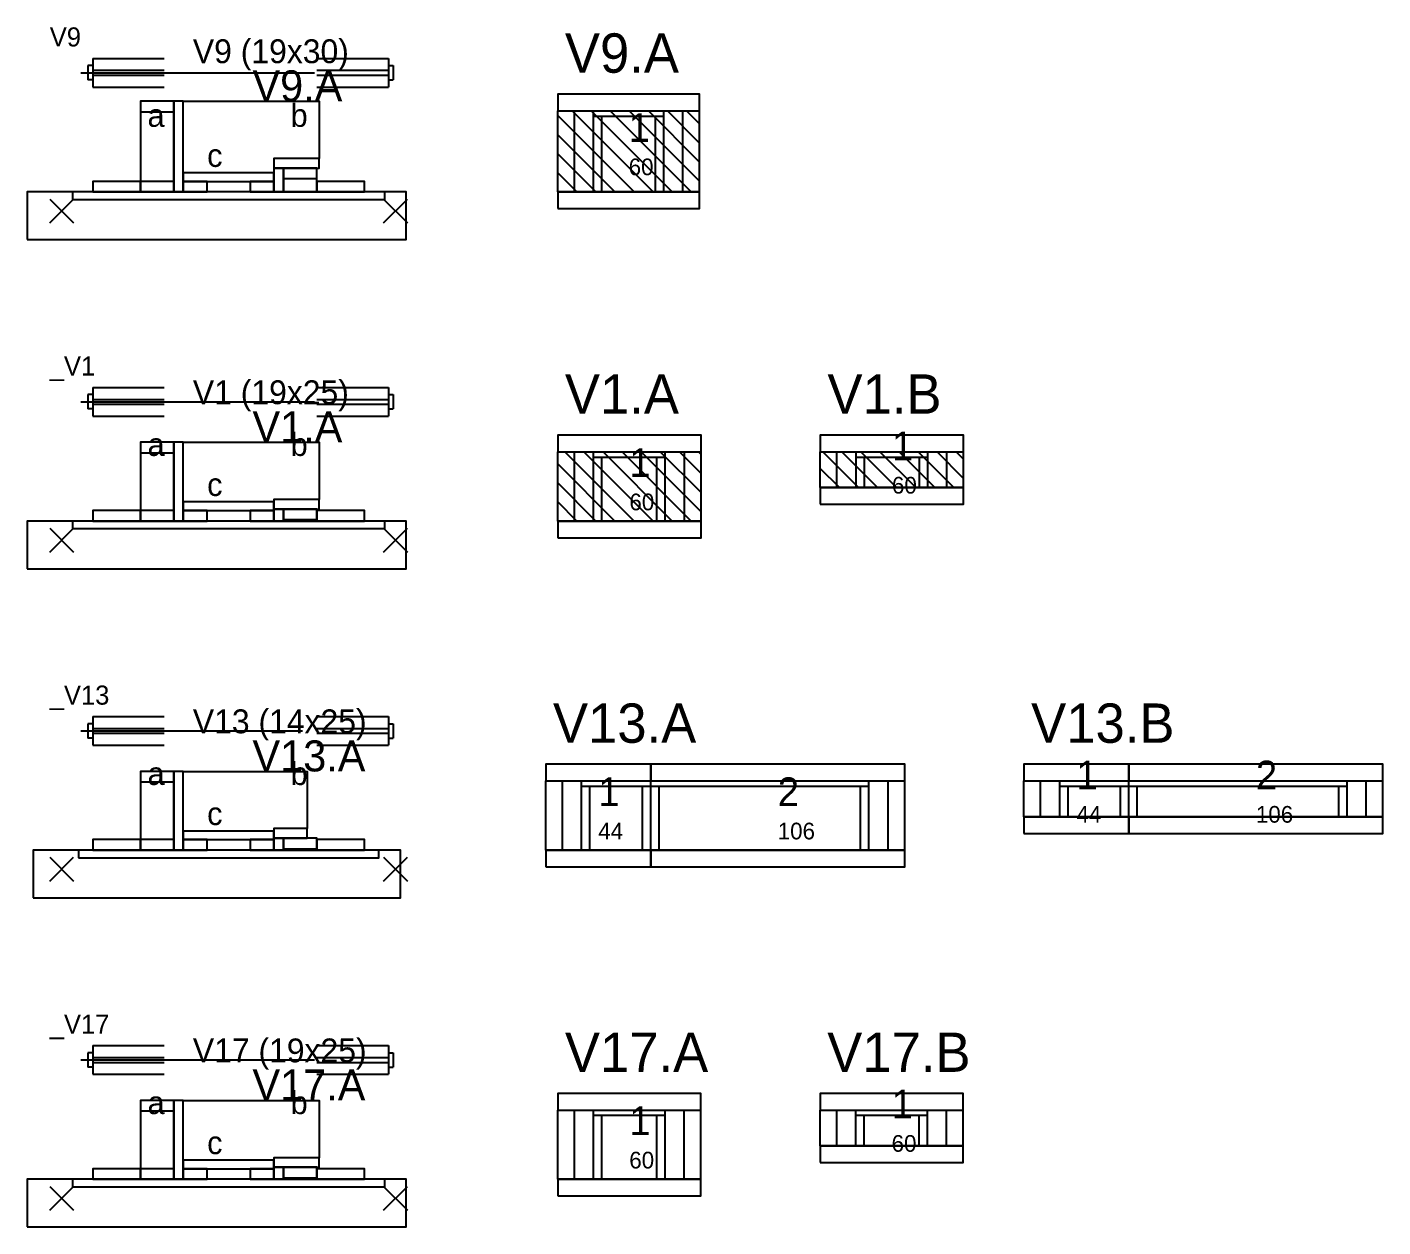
# Model space of a CAD drawing. Header units: metres. Extents: x -10 to 74425, y -2037 to 26.
# Drawn here: x 43336 to 43904, y -2008 to -1505 of the extents above; entities that cross this region are included whole.
import ezdxf

# ---------------------------------------------------------------- set-up
doc = ezdxf.new("R2010")
doc.units = ezdxf.units.M
doc.layers.add('LABELS', color=3, linetype='Continuous')
doc.layers.add('VIGAS', color=7, linetype='Continuous')

msp = doc.modelspace()

# ---------------------------------------------------------------- linework, layer by layer
at = {"layer": 'VIGAS'}
for p, q in [((43361.2, -1521), (43361.2, -1527)), ((43363.2, -1521), (43361.2, -1521)), ((43363.2, -1518), (43393.2, -1518)), ((43363.2, -1518), (43363.2, -1530)), ((43363.2, -1523), (43393.2, -1523)), ((43457.2, -1518), (43487.2, -1518)), ((43457.2, -1523), (43487.2, -1523)), ((43487.2, -1518), (43487.2, -1530)), ((43487.2, -1521), (43489.2, -1521)), ((43489.2, -1521), (43489.2, -1527)), ((43358.2, -1524), (43456.2, -1524)), ((43363.2, -1527), (43361.2, -1527)), ((43363.2, -1525), (43393.2, -1525)), ((43457.2, -1525), (43487.2, -1525)), ((43487.2, -1527), (43489.2, -1527)), ((43363.2, -1530), (43393.2, -1530)), ((43457.2, -1530), (43487.2, -1530)), ((43558.2, -1540), (43617.7, -1540)), ((43558.2, -1574), (43558.2, -1540)), ((43598.2, -1574), (43564.2, -1540)), ((43565.2, -1574), (43565.2, -1540)), ((43606.2, -1574), (43572.2, -1540)), ((43573.2, -1574), (43573.2, -1540)), ((43614.2, -1574), (43580.2, -1540)), ((43617.7, -1569.5), (43588.2, -1540)), ((43617.7, -1561.5), (43596.2, -1540)), ((43602.7, -1574), (43602.7, -1540)), ((43617.7, -1553.5), (43604.2, -1540)), ((43610.7, -1574), (43610.7, -1540)), ((43617.7, -1545.5), (43612.2, -1540)), ((43617.7, -1574), (43617.7, -1540)), ((43590.2, -1574), (43558.2, -1542)), ((43573.2, -1542.2), (43602.7, -1542.2)), ((43576.7, -1574), (43576.7, -1542.2)), ((43599.2, -1574), (43599.2, -1542.2)), ((43582.2, -1574), (43558.2, -1550)), ((43574.2, -1574), (43558.2, -1558)), ((43566.2, -1574), (43558.2, -1566)), ((43558.2, -1574), (43617.7, -1574)), ((43558.2, -1574), (43558.2, -1574)), ((43573.2, -1574), (43576.7, -1574)), ((43599.2, -1574), (43602.7, -1574)), ((43345.2, -1587), (43355.2, -1577)), ((43345.2, -1577), (43355.2, -1587)), ((43485.2, -1587), (43495.2, -1577)), ((43485.2, -1577), (43495.2, -1587)), ((43361.2, -1659), (43361.2, -1665)), ((43363.2, -1659), (43361.2, -1659)), ((43363.2, -1656), (43393.2, -1656)), ((43363.2, -1656), (43363.2, -1668)), ((43457.2, -1656), (43487.2, -1656)), ((43487.2, -1656), (43487.2, -1668)), ((43487.2, -1659), (43489.2, -1659)), ((43489.2, -1659), (43489.2, -1665)), ((43358.2, -1662), (43456.2, -1662)), ((43363.2, -1665), (43361.2, -1665)), ((43363.2, -1661), (43393.2, -1661)), ((43363.2, -1663), (43393.2, -1663)), ((43457.2, -1661), (43487.2, -1661)), ((43457.2, -1663), (43487.2, -1663)), ((43487.2, -1665), (43489.2, -1665)), ((43363.2, -1668), (43393.2, -1668)), ((43457.2, -1668), (43487.2, -1668)), ((43558.2, -1683), (43618.3, -1683)), ((43558.2, -1712), (43558.2, -1683)), ((43582.2, -1712), (43558.2, -1688)), ((43590.2, -1712), (43561.2, -1683)), ((43565.2, -1712), (43565.2, -1683)), ((43598.2, -1712), (43569.2, -1683)), ((43573.2, -1712), (43573.2, -1683)), ((43573.2, -1685.2), (43603.3, -1685.2)), ((43576.7, -1712), (43576.7, -1685.2)), ((43606.2, -1712), (43577.2, -1683)), ((43614.2, -1712), (43585.2, -1683)), ((43618.3, -1708.1), (43593.2, -1683)), ((43599.8, -1712), (43599.8, -1685.2)), ((43618.3, -1700.1), (43601.2, -1683)), ((43603.3, -1712), (43603.3, -1683)), ((43618.3, -1692.1), (43609.2, -1683)), ((43611.3, -1712), (43611.3, -1683)), ((43618.3, -1684.1), (43617.2, -1683)), ((43618.3, -1712), (43618.3, -1683)), ((43668.3, -1683), (43728.4, -1683)), ((43668.3, -1698), (43668.3, -1683)), ((43684.3, -1698), (43669.3, -1683)), ((43675.3, -1698), (43675.3, -1683)), ((43692.3, -1698), (43677.3, -1683)), ((43683.3, -1698), (43683.3, -1683)), ((43683.3, -1685.2), (43713.4, -1685.2)), ((43700.3, -1698), (43685.3, -1683)), ((43686.8, -1698), (43686.8, -1685.2)), ((43708.3, -1698), (43693.3, -1683)), ((43716.3, -1698), (43701.3, -1683)), ((43724.3, -1698), (43709.3, -1683)), ((43709.9, -1698), (43709.9, -1685.2)), ((43713.4, -1698), (43713.4, -1683)), ((43728.4, -1694.1), (43717.3, -1683)), ((43721.4, -1698), (43721.4, -1683)), ((43728.4, -1686.1), (43725.3, -1683)), ((43728.4, -1698), (43728.4, -1683)), ((43676.3, -1698), (43668.3, -1690)), ((43574.2, -1712), (43558.2, -1696)), ((43668.3, -1698), (43728.4, -1698)), ((43668.3, -1698), (43668.3, -1698)), ((43683.3, -1698), (43686.8, -1698)), ((43709.9, -1698), (43713.4, -1698)), ((43566.2, -1712), (43558.2, -1704)), ((43345.2, -1725), (43355.2, -1715)), ((43345.2, -1715), (43355.2, -1725)), ((43485.2, -1725), (43495.2, -1715)), ((43485.2, -1715), (43495.2, -1725)), ((43558.2, -1712), (43618.3, -1712)), ((43558.2, -1712), (43558.2, -1712)), ((43573.2, -1712), (43576.7, -1712)), ((43599.8, -1712), (43603.3, -1712)), ((43363.2, -1794), (43393.2, -1794)), ((43363.2, -1794), (43363.2, -1806)), ((43457.2, -1794), (43487.2, -1794)), ((43487.2, -1794), (43487.2, -1806)), ((43358.2, -1800), (43451.2, -1800)), ((43361.2, -1797), (43361.2, -1803)), ((43363.2, -1797), (43361.2, -1797)), ((43363.2, -1799), (43393.2, -1799)), ((43363.2, -1801), (43393.2, -1801)), ((43457.2, -1799), (43487.2, -1799)), ((43457.2, -1801), (43487.2, -1801)), ((43487.2, -1797), (43489.2, -1797)), ((43489.2, -1797), (43489.2, -1803)), ((43363.2, -1803), (43361.2, -1803)), ((43363.2, -1806), (43393.2, -1806)), ((43457.2, -1806), (43487.2, -1806)), ((43487.2, -1803), (43489.2, -1803)), ((43553.2, -1821), (43597.2, -1821)), ((43553.2, -1850), (43553.2, -1821)), ((43560.2, -1850), (43560.2, -1821)), ((43568.2, -1850), (43568.2, -1821)), ((43568.2, -1823.2), (43597.2, -1823.2)), ((43571.7, -1850), (43571.7, -1823.2)), ((43593.7, -1850), (43593.7, -1823.2)), ((43597.2, -1850), (43597.2, -1821)), ((43597.2, -1850), (43597.2, -1821)), ((43597.2, -1821), (43703.7, -1821)), ((43597.2, -1850), (43597.2, -1821)), ((43597.2, -1850), (43597.2, -1821)), ((43597.2, -1850), (43597.2, -1821)), ((43597.2, -1823.2), (43688.7, -1823.2)), ((43600.7, -1850), (43600.7, -1823.2)), ((43685.2, -1850), (43685.2, -1823.2)), ((43688.7, -1850), (43688.7, -1821)), ((43696.7, -1850), (43696.7, -1821)), ((43703.7, -1850), (43703.7, -1821)), ((43753.7, -1821), (43797.7, -1821)), ((43753.7, -1836), (43753.7, -1821)), ((43760.7, -1836), (43760.7, -1821)), ((43768.7, -1836), (43768.7, -1821)), ((43768.7, -1823.2), (43797.7, -1823.2)), ((43772.2, -1836), (43772.2, -1823.2)), ((43794.2, -1836), (43794.2, -1823.2)), ((43797.7, -1836), (43797.7, -1821)), ((43797.7, -1836), (43797.7, -1821)), ((43797.7, -1821), (43904.2, -1821)), ((43797.7, -1836), (43797.7, -1821)), ((43797.7, -1836), (43797.7, -1821)), ((43797.7, -1836), (43797.7, -1821)), ((43797.7, -1823.2), (43889.2, -1823.2)), ((43801.2, -1836), (43801.2, -1823.2)), ((43885.7, -1836), (43885.7, -1823.2)), ((43889.2, -1836), (43889.2, -1821)), ((43897.2, -1836), (43897.2, -1821)), ((43904.2, -1836), (43904.2, -1821)), ((43753.7, -1836), (43797.7, -1836)), ((43768.7, -1836), (43772.2, -1836)), ((43794.2, -1836), (43797.7, -1836)), ((43797.7, -1836), (43904.2, -1836)), ((43797.7, -1836), (43801.2, -1836)), ((43885.7, -1836), (43889.2, -1836)), ((43345.2, -1863), (43355.2, -1853)), ((43345.2, -1853), (43355.2, -1863)), ((43485.2, -1863), (43495.2, -1853)), ((43485.2, -1853), (43495.2, -1863)), ((43553.2, -1850), (43597.2, -1850)), ((43568.2, -1850), (43571.7, -1850)), ((43593.7, -1850), (43597.2, -1850)), ((43597.2, -1850), (43703.7, -1850)), ((43597.2, -1850), (43600.7, -1850)), ((43685.2, -1850), (43688.7, -1850)), ((43363.2, -1932), (43393.2, -1932)), ((43363.2, -1932), (43363.2, -1944)), ((43457.2, -1932), (43487.2, -1932)), ((43487.2, -1932), (43487.2, -1944)), ((43358.2, -1938), (43456.2, -1938)), ((43361.2, -1935), (43361.2, -1941)), ((43363.2, -1935), (43361.2, -1935)), ((43363.2, -1937), (43393.2, -1937)), ((43457.2, -1937), (43487.2, -1937)), ((43487.2, -1935), (43489.2, -1935)), ((43489.2, -1935), (43489.2, -1941)), ((43363.2, -1941), (43361.2, -1941)), ((43363.2, -1939), (43393.2, -1939)), ((43363.2, -1944), (43393.2, -1944)), ((43457.2, -1939), (43487.2, -1939)), ((43457.2, -1944), (43487.2, -1944)), ((43487.2, -1941), (43489.2, -1941)), ((43558.2, -1959), (43618.2, -1959)), ((43558.2, -1988), (43558.2, -1959)), ((43565.2, -1988), (43565.2, -1959)), ((43573.2, -1988), (43573.2, -1959)), ((43573.2, -1961.2), (43603.2, -1961.2)), ((43576.7, -1988), (43576.7, -1961.2)), ((43599.7, -1988), (43599.7, -1961.2)), ((43603.2, -1988), (43603.2, -1959)), ((43611.2, -1988), (43611.2, -1959)), ((43618.2, -1988), (43618.2, -1959)), ((43668.2, -1959), (43728.2, -1959)), ((43668.2, -1974), (43668.2, -1959)), ((43675.2, -1974), (43675.2, -1959)), ((43683.2, -1974), (43683.2, -1959)), ((43683.2, -1961.2), (43713.2, -1961.2)), ((43686.7, -1974), (43686.7, -1961.2)), ((43709.7, -1974), (43709.7, -1961.2)), ((43713.2, -1974), (43713.2, -1959)), ((43721.2, -1974), (43721.2, -1959)), ((43728.2, -1974), (43728.2, -1959)), ((43668.2, -1974), (43728.2, -1974)), ((43683.2, -1974), (43686.7, -1974)), ((43709.7, -1974), (43713.2, -1974)), ((43558.2, -1988), (43618.2, -1988)), ((43573.2, -1988), (43576.7, -1988)), ((43599.7, -1988), (43603.2, -1988)), ((43345.2, -2001), (43355.2, -1991)), ((43345.2, -1991), (43355.2, -2001)), ((43485.2, -2001), (43495.2, -1991)), ((43485.2, -1991), (43495.2, -2001))]:
    msp.add_line(p, q, dxfattribs=at)
for points in [[(43558.2, -1540), (43617.7, -1540), (43617.7, -1533), (43558.2, -1533)], [(43383.2, -1574), (43397.2, -1574), (43397.2, -1536), (43383.2, -1536)], [(43383.2, -1540.4), (43397.2, -1540.4), (43397.2, -1536), (43383.2, -1536)], [(43397.2, -1574), (43401.2, -1574), (43401.2, -1536), (43397.2, -1536)], [(43401.2, -1566), (43401.2, -1536), (43458.2, -1536), (43458.2, -1560), (43439.2, -1560), (43439.2, -1566)], [(43439.2, -1564), (43458.2, -1564), (43458.2, -1560), (43439.2, -1560)], [(43401.2, -1569.6), (43439.2, -1569.6), (43439.2, -1566), (43401.2, -1566)], [(43439.2, -1574), (43443.2, -1574), (43443.2, -1564), (43439.2, -1564)], [(43443.2, -1574), (43457.2, -1574), (43457.2, -1564), (43443.2, -1564)], [(43443.2, -1568.4), (43457.2, -1568.4), (43457.2, -1564), (43443.2, -1564)], [(43335.7, -1594), (43494.7, -1594), (43494.7, -1574), (43335.7, -1574)], [(43354.7, -1577.2), (43485.7, -1577.2), (43485.7, -1574), (43354.7, -1574)], [(43363.2, -1574), (43383.2, -1574), (43383.2, -1569.6), (43363.2, -1569.6)], [(43383.2, -1574), (43397.2, -1574), (43397.2, -1569.6), (43383.2, -1569.6)], [(43401.2, -1574), (43411.2, -1574), (43411.2, -1569.6), (43401.2, -1569.6)], [(43429.2, -1574), (43439.2, -1574), (43439.2, -1569.6), (43429.2, -1569.6)], [(43457.2, -1574), (43477.2, -1574), (43477.2, -1569.6), (43457.2, -1569.6)], [(43558.2, -1581), (43617.7, -1581), (43617.7, -1574), (43558.2, -1574)], [(43558.2, -1683), (43618.3, -1683), (43618.3, -1676), (43558.2, -1676)], [(43668.3, -1683), (43728.4, -1683), (43728.4, -1676), (43668.3, -1676)], [(43383.2, -1712), (43397.2, -1712), (43397.2, -1679), (43383.2, -1679)], [(43383.2, -1683.4), (43397.2, -1683.4), (43397.2, -1679), (43383.2, -1679)], [(43397.2, -1712), (43401.2, -1712), (43401.2, -1679), (43397.2, -1679)], [(43401.2, -1704), (43401.2, -1679), (43458.2, -1679), (43458.2, -1703), (43439.2, -1703), (43439.2, -1704)], [(43668.3, -1705), (43728.4, -1705), (43728.4, -1698), (43668.3, -1698)], [(43401.2, -1707.6), (43439.2, -1707.6), (43439.2, -1704), (43401.2, -1704)], [(43439.2, -1707), (43458.2, -1707), (43458.2, -1703), (43439.2, -1703)], [(43363.2, -1712), (43383.2, -1712), (43383.2, -1707.6), (43363.2, -1707.6)], [(43383.2, -1712), (43397.2, -1712), (43397.2, -1707.6), (43383.2, -1707.6)], [(43401.2, -1712), (43411.2, -1712), (43411.2, -1707.6), (43401.2, -1707.6)], [(43429.2, -1712), (43439.2, -1712), (43439.2, -1707.6), (43429.2, -1707.6)], [(43439.2, -1712), (43443.2, -1712), (43443.2, -1707), (43439.2, -1707)], [(43443.2, -1712), (43457.2, -1712), (43457.2, -1707), (43443.2, -1707)], [(43443.2, -1711.4), (43457.2, -1711.4), (43457.2, -1707), (43443.2, -1707)], [(43457.2, -1712), (43477.2, -1712), (43477.2, -1707.6), (43457.2, -1707.6)], [(43335.7, -1732), (43494.7, -1732), (43494.7, -1712), (43335.7, -1712)], [(43354.7, -1715.2), (43485.7, -1715.2), (43485.7, -1712), (43354.7, -1712)], [(43558.2, -1719), (43618.3, -1719), (43618.3, -1712), (43558.2, -1712)], [(43383.2, -1850), (43397.2, -1850), (43397.2, -1817), (43383.2, -1817)], [(43383.2, -1821.4), (43397.2, -1821.4), (43397.2, -1817), (43383.2, -1817)], [(43397.2, -1850), (43401.2, -1850), (43401.2, -1817), (43397.2, -1817)], [(43401.2, -1842), (43401.2, -1817), (43453.2, -1817), (43453.2, -1841), (43439.2, -1841), (43439.2, -1842)], [(43553.2, -1821), (43597.2, -1821), (43597.2, -1814), (43553.2, -1814)], [(43597.2, -1821), (43703.7, -1821), (43703.7, -1814), (43597.2, -1814)], [(43753.7, -1821), (43797.7, -1821), (43797.7, -1814), (43753.7, -1814)], [(43797.7, -1821), (43904.2, -1821), (43904.2, -1814), (43797.7, -1814)], [(43753.7, -1843), (43797.7, -1843), (43797.7, -1836), (43753.7, -1836)], [(43797.7, -1843), (43904.2, -1843), (43904.2, -1836), (43797.7, -1836)], [(43439.2, -1845), (43453.2, -1845), (43453.2, -1841), (43439.2, -1841)], [(43363.2, -1850), (43383.2, -1850), (43383.2, -1845.6), (43363.2, -1845.6)], [(43383.2, -1850), (43397.2, -1850), (43397.2, -1845.6), (43383.2, -1845.6)], [(43401.2, -1845.6), (43439.2, -1845.6), (43439.2, -1842), (43401.2, -1842)], [(43401.2, -1850), (43411.2, -1850), (43411.2, -1845.6), (43401.2, -1845.6)], [(43429.2, -1850), (43439.2, -1850), (43439.2, -1845.6), (43429.2, -1845.6)], [(43439.2, -1850), (43443.2, -1850), (43443.2, -1845), (43439.2, -1845)], [(43443.2, -1850), (43457.2, -1850), (43457.2, -1845), (43443.2, -1845)], [(43443.2, -1849.4), (43457.2, -1849.4), (43457.2, -1845), (43443.2, -1845)], [(43457.2, -1850), (43477.2, -1850), (43477.2, -1845.6), (43457.2, -1845.6)], [(43338.2, -1870), (43492.2, -1870), (43492.2, -1850), (43338.2, -1850)], [(43357.2, -1853.2), (43483.2, -1853.2), (43483.2, -1850), (43357.2, -1850)], [(43553.2, -1857), (43597.2, -1857), (43597.2, -1850), (43553.2, -1850)], [(43597.2, -1857), (43703.7, -1857), (43703.7, -1850), (43597.2, -1850)], [(43383.2, -1988), (43397.2, -1988), (43397.2, -1955), (43383.2, -1955)], [(43383.2, -1959.4), (43397.2, -1959.4), (43397.2, -1955), (43383.2, -1955)], [(43397.2, -1988), (43401.2, -1988), (43401.2, -1955), (43397.2, -1955)], [(43401.2, -1980), (43401.2, -1955), (43458.2, -1955), (43458.2, -1979), (43439.2, -1979), (43439.2, -1980)], [(43558.2, -1959), (43618.2, -1959), (43618.2, -1952), (43558.2, -1952)], [(43668.2, -1959), (43728.2, -1959), (43728.2, -1952), (43668.2, -1952)], [(43668.2, -1981), (43728.2, -1981), (43728.2, -1974), (43668.2, -1974)], [(43363.2, -1988), (43383.2, -1988), (43383.2, -1983.6), (43363.2, -1983.6)], [(43383.2, -1988), (43397.2, -1988), (43397.2, -1983.6), (43383.2, -1983.6)], [(43401.2, -1983.6), (43439.2, -1983.6), (43439.2, -1980), (43401.2, -1980)], [(43401.2, -1988), (43411.2, -1988), (43411.2, -1983.6), (43401.2, -1983.6)], [(43429.2, -1988), (43439.2, -1988), (43439.2, -1983.6), (43429.2, -1983.6)], [(43439.2, -1983), (43458.2, -1983), (43458.2, -1979), (43439.2, -1979)], [(43439.2, -1988), (43443.2, -1988), (43443.2, -1983), (43439.2, -1983)], [(43443.2, -1988), (43457.2, -1988), (43457.2, -1983), (43443.2, -1983)], [(43443.2, -1987.4), (43457.2, -1987.4), (43457.2, -1983), (43443.2, -1983)], [(43457.2, -1988), (43477.2, -1988), (43477.2, -1983.6), (43457.2, -1983.6)], [(43335.7, -2008), (43494.7, -2008), (43494.7, -1988), (43335.7, -1988)], [(43354.7, -1991.2), (43485.7, -1991.2), (43485.7, -1988), (43354.7, -1988)], [(43558.2, -1995), (43618.2, -1995), (43618.2, -1988), (43558.2, -1988)]]:
    msp.add_lwpolyline(points, close=True, dxfattribs=at)

# ---------------------------------------------------------------- texts
at = {"layer": 'LABELS'}
for s, p in [('V9', (43345.2, -1513)), ('_V1', (43345.2, -1651)), ('_V13', (43345.2, -1789)), ('_V17', (43345.2, -1927))]:
    msp.add_text(s, height=8, dxfattribs=at).set_placement(p)
at = {"layer": 'VIGAS'}
for s, height, p in [('V9 (19x30)', 10, (43405.2, -1520)), ('V9.A', 16.5, (43561.2, -1524)), ('V9.A', 13, (43430.2, -1536)), ('a', 9.6, (43386.2, -1546.7)), ('b', 9.6, (43446.2, -1546.7)), ('1', 12, (43587.95, -1553)), ('c', 9.6, (43411.2, -1563.5)), ('60', 7, (43587.95, -1567)), ('V1 (19x25)', 10, (43405.2, -1663)), ('V1.A', 16.5, (43561.2, -1667)), ('V1.B', 16.5, (43671.3, -1667)), ('V1.A', 13, (43430.2, -1679)), ('b', 9.6, (43446.2, -1684.7)), ('1', 12, (43698.35, -1686.5)), ('a', 9.6, (43386.2, -1684.7)), ('1', 12, (43588.25, -1693.5)), ('c', 9.6, (43411.2, -1701.5)), ('60', 7, (43698.35, -1700.5)), ('60', 7, (43588.25, -1707.5)), ('V13 (14x25)', 10, (43405.2, -1801)), ('V13.A', 16.5, (43556.2, -1805)), ('V13.B', 16.5, (43756.7, -1805)), ('V13.A', 13, (43430.2, -1817)), ('b', 9.6, (43446.2, -1822.7)), ('1', 12, (43775.7, -1824.5)), ('2', 12, (43850.95, -1824.5)), ('a', 9.6, (43386.2, -1822.7)), ('1', 12, (43575.2, -1831.5)), ('2', 12, (43650.45, -1831.5)), ('c', 9.6, (43411.2, -1839.5)), ('44', 7, (43775.7, -1838.5)), ('106', 7, (43850.95, -1838.5)), ('44', 7, (43575.2, -1845.5)), ('106', 7, (43650.45, -1845.5)), ('V17.A', 16.5, (43561.2, -1943)), ('V17.B', 16.5, (43671.2, -1943)), ('V17 (19x25)', 10, (43405.2, -1939)), ('V17.A', 13, (43430.2, -1955)), ('a', 9.6, (43386.2, -1960.7)), ('b', 9.6, (43446.2, -1960.7)), ('1', 12, (43698.2, -1962.5)), ('1', 12, (43588.2, -1969.5)), ('c', 9.6, (43411.2, -1977.5)), ('60', 7, (43698.2, -1976.5)), ('60', 7, (43588.2, -1983.5))]:
    msp.add_text(s, height=height, dxfattribs=at).set_placement(p)

doc.saveas('drawing.dxf')
